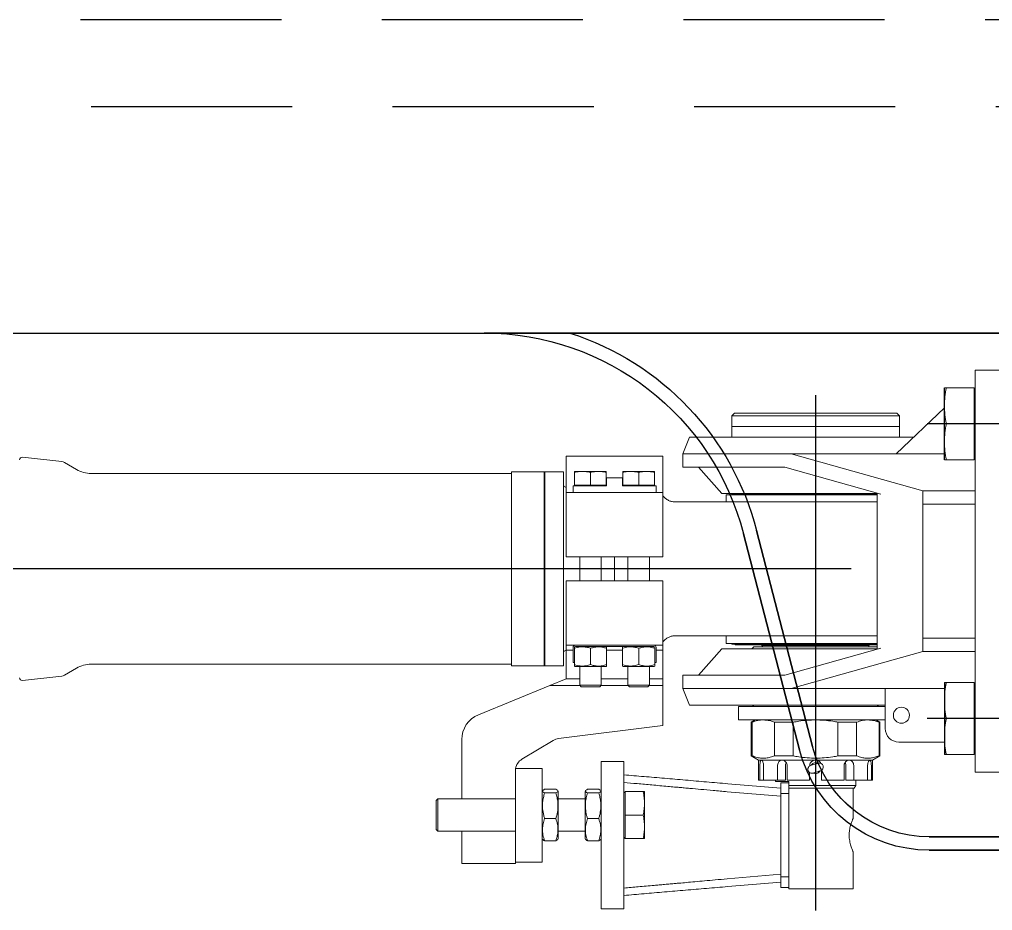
# Model space of a CAD drawing. Extents: x 39751 to 116307, y -36149 to -14965.
# Drawn here: x 91027 to 91753, y -20831 to -20166 of the extents above; entities that cross this region are included whole.
import ezdxf

# ---------------------------------------------------------------- set-up
doc = ezdxf.new("R2010")
doc.units = 0
doc.header["$LTSCALE"] = 1500
for name, pattern in [('CENTER2', [0.72, 0.6, -0.05, 0.02, -0.05]), ('DASHED', [0.35, 0.3, -0.05]), ('HIDDEN1', [0.15, 0.1, -0.05]), ('PHAN', [0.76, 0.57, -0.05, 0.02, -0.05, 0.02, -0.05])]:
    doc.linetypes.add(name, pattern=pattern)
for name, color, linetype in [('01', 7, 'Continuous'), ('confine7', 4, 'CENTER2'), ('confine9', 1, 'PHAN')]:
    doc.layers.add(name, color=color, linetype=linetype)
doc.layers.add('AM_0', color=7, linetype='Continuous', lineweight=30)

# ---------------------------------------------------------------- blocks, each defined once
blk = doc.blocks.new('A$C10C21AE5')
at = {"color": 7, "linetype": 'DASHED'}
for p, q in [((895.87, 386), (895.87, 35)), ((895.87, 0), (895.87, 386)), ((724.98, 49.6), (494.98, 227.17)), ((494.98, 227.17), (724.98, 49.6)), ((718.87, 41.69), (488.87, 219.25)), ((488.87, 219.25), (718.87, 41.69))]:
    blk.add_line(p, q, dxfattribs=at)
at = {"color": 7}
for p, q in [((895.87, 386), (895.87, 50)), ((935.87, 386), (935.87, 50)), ((935.87, 356), (935.87, 386)), ((935.87, 0), (935.87, 281)), ((724.98, 49.6), (494.98, 227.17)), ((706.99, 50.85), (488.87, 219.25)), ((718.87, 41.69), (488.87, 219.25))]:
    blk.add_line(p, q, dxfattribs=at)
at = {"color": 7, "linetype": 'DASHED', "ltscale": 0.1}
for p, q in [((933.87, 316), (933.87, 356)), ((933.87, 276), (933.87, 316)), ((933.87, 96), (933.87, 136)), ((933.87, 56), (933.87, 96))]:
    blk.add_line(p, q, dxfattribs=at)
at = {"color": 7, "linetype": 'DASHED', "ltscale": 0.005005}
for p, q in [((933.87, 356), (935.87, 356)), ((933.87, 356), (935.87, 356)), ((933.87, 276), (935.87, 276)), ((933.87, 276), (935.87, 276)), ((933.87, 136), (935.87, 136)), ((933.87, 136), (935.87, 136)), ((933.87, 56), (935.87, 56)), ((933.87, 56), (935.87, 56))]:
    blk.add_line(p, q, dxfattribs=at)
at = {"color": 7, "linetype": 'DASHED', "ltscale": 0.094995}
for p, q in [((933.87, 336), (895.87, 336)), ((933.87, 336), (895.87, 336)), ((895.87, 336), (933.87, 336)), ((895.87, 336), (933.87, 336)), ((933.87, 296), (895.87, 296)), ((933.87, 296), (895.87, 296)), ((895.87, 296), (933.87, 296)), ((895.87, 296), (933.87, 296)), ((933.87, 116), (895.87, 116)), ((933.87, 116), (895.87, 116)), ((895.87, 116), (933.87, 116)), ((895.87, 116), (933.87, 116)), ((895.87, 116), (933.87, 116)), ((895.87, 116), (933.87, 116)), ((933.87, 76), (895.87, 76)), ((933.87, 76), (895.87, 76)), ((895.87, 76), (933.87, 76)), ((895.87, 76), (933.87, 76))]:
    blk.add_line(p, q, dxfattribs=at)
at = {"color": 7, "ltscale": 0.416402}
for p, q in [((1124.38, 238.67), (1082.6, 77.43)), ((1134.05, 236.16), (1092.28, 74.92)), ((1092.28, 74.92), (1134.05, 236.16))]:
    blk.add_line(p, q, dxfattribs=at)
at = {"color": 7, "linetype": 'DASHED', "ltscale": 0.416402}
for p, q in [((1124.38, 238.67), (1082.6, 77.43)), ((1082.6, 77.43), (1124.38, 238.67)), ((1124.38, 238.67), (1082.6, 77.43)), ((1134.05, 236.16), (1092.28, 74.92))]:
    blk.add_line(p, q, dxfattribs=at)
at = {"color": 7, "linetype": 'DASHED', "ltscale": 0.015}
blk.add_line((935.87, 170), (935.87, 176), dxfattribs=at)
at = {"color": 7, "ltscale": 0.05}
blk.add_line((935.87, 50), (935.87, 30), dxfattribs=at)
at = {"color": 7, "ltscale": 0.385937}
for p, q in [((995.47, 10), (841.09, 10)), ((995.47, 0), (841.09, 0)), ((841.09, 0), (995.47, 0))]:
    blk.add_line(p, q, dxfattribs=at)
at = {"color": 7, "linetype": 'DASHED', "ltscale": 0.385937}
for p, q in [((995.47, 10), (841.09, 10)), ((841.09, 10), (995.47, 10)), ((995.47, 0), (841.09, 0))]:
    blk.add_line(p, q, dxfattribs=at)
at = {"color": 7, "linetype": 'DASHED', "ltscale": 0.111499}
blk.add_line((950.87, 10), (995.47, 10), dxfattribs=at)
at = {"color": 7}
for centre, radius, start, end in [((0, -414), 800, 52.33186, 90.00001), ((0, -414), 810, 52.33183, 80.98757), ((1327.66, 186), 210, 107.75279, 165.47591), ((1327.66, 186), 200, 89.99998, 165.47589), ((995.47, 100), 90, 270, 345.47586), ((995.48, 100), 90, 269.99987, 345.47597), ((995.48, 100), 100, 269.99988, 345.47597), ((841.09, 200), 190, 232.33181, 270.00002), ((841.09, 200), 200, 232.33181, 270.00002)]:
    blk.add_arc(centre, radius, start, end, dxfattribs=at)
at = {"color": 7, "linetype": 'DASHED'}
for end in [80.98755, 80.98754, 80.98755]:
    blk.add_arc((0, -414), 810, 52.33186, end, dxfattribs=at)
at = {"layer": 'AM_0'}
blk.add_line((0, 386), (1327.66, 386), dxfattribs=at)
blk = doc.blocks.new('A$C5CC17CAA')
at = {"color": 7, "linetype": 'Continuous', "lineweight": 15}
for p, q in [((1440.6, 403.28), (1466.6, 403.28)), ((1440.6, 363.28), (1440.6, 403.28)), ((1417.68, 390.18), (1417.68, 376.73)), ((1439.8, 390.18), (1419.19, 390.18)), ((1439.8, 390.18), (1439.8, 363.28)), ((1440.6, 388.84), (1439.8, 389.64)), ((1261.1, 371.28), (1259.1, 369.28)), ((1261.1, 371.28), (1382.1, 371.28)), ((1381.75, 340.78), (1417.68, 375.13)), ((1384.1, 369.28), (1382.1, 371.28)), ((1417.68, 376.73), (1417.68, 349.83)), ((1259.1, 369.28), (1259.1, 361.28)), ((1384.1, 369.28), (1259.1, 369.28)), ((1384.1, 361.28), (1384.1, 369.28)), ((1439.8, 363.28), (1419.19, 363.28)), ((1439.8, 363.28), (1439.8, 336.38)), ((1440.6, 313.28), (1440.6, 363.28)), ((1259.1, 361.28), (1259.1, 353.28)), ((1259.1, 361.28), (1384.1, 361.28)), ((1384.1, 353.28), (1384.1, 361.28)), ((1227.6, 353.28), (1222.6, 340.78)), ((1227.6, 353.28), (1394.82, 353.28)), ((1417.68, 349.83), (1417.68, 336.38)), ((759.14, 335.06), (729.82, 338.29)), ((770.17, 329.18), (761.09, 334.42)), ((1207.6, 339.03), (1135.6, 339.03)), ((1135.6, 339.03), (1135.6, 315.71)), ((1207.6, 339.03), (1207.6, 315.71)), ((1222.6, 340.78), (1222.6, 330.78)), ((1222.6, 340.78), (1274.94, 340.78)), ((1274.94, 340.78), (1303.36, 340.78)), ((1303.36, 340.78), (1401.6, 313.28)), ((1303.36, 340.78), (1417.68, 340.78)), ((1439.8, 336.38), (1419.19, 336.38)), ((1439.8, 336.93), (1440.6, 337.73)), ((1119.1, 327.53), (1094.6, 327.53)), ((1094.6, 327.53), (1094.6, 316.26)), ((1119.6, 327.03), (1119.1, 327.53)), ((1119.1, 316.26), (1119.1, 327.53)), ((1133.6, 327.53), (1119.6, 327.53)), ((1119.6, 182.53), (1119.6, 327.53)), ((1133.6, 182.53), (1133.6, 327.53)), ((1147.68, 327.71), (1141.76, 327.71)), ((1141.76, 317.53), (1141.76, 327.04)), ((1159.52, 327.71), (1147.68, 327.71)), ((1153.6, 317.53), (1153.6, 327.04)), ((1165.43, 327.71), (1159.52, 327.71)), ((1165.43, 317.53), (1165.43, 327.04)), ((1183.68, 327.71), (1177.76, 327.71)), ((1177.76, 317.53), (1177.76, 327.04)), ((1195.52, 327.71), (1183.68, 327.71)), ((1189.6, 317.53), (1189.6, 327.04)), ((1201.43, 327.71), (1195.52, 327.71)), ((1201.43, 317.53), (1201.43, 327.04)), ((1222.6, 330.78), (1274.94, 330.78)), ((1234.1, 330.78), (1251.6, 311.28)), ((1274.94, 330.78), (1298.75, 330.78)), ((1298.75, 330.78), (1370.24, 310.77)), ((1094.6, 326.23), (781.17, 326.23)), ((1165.6, 323.03), (1165.6, 317.03)), ((1165.6, 323.03), (1177.6, 323.03)), ((1177.6, 323.03), (1177.6, 317.03)), ((1094.6, 316.26), (1094.6, 182.53)), ((1119.1, 182.53), (1119.1, 316.26)), ((1135.6, 316.03), (1135.1, 316.03)), ((1135.6, 315.71), (1135.6, 312.03)), ((1140.6, 312.03), (1140.6, 317.03)), ((1140.6, 317.03), (1150.6, 317.03)), ((1141.76, 317.53), (1142.35, 317.03)), ((1147.68, 317.53), (1141.76, 317.53)), ((1153.6, 317.53), (1147.68, 317.53)), ((1150.6, 317.03), (1165.6, 317.03)), ((1159.52, 317.53), (1153.6, 317.53)), ((1165.43, 317.53), (1159.52, 317.53)), ((1164.84, 317.03), (1165.43, 317.53)), ((1177.6, 317.03), (1192.6, 317.03)), ((1177.76, 317.53), (1178.35, 317.03)), ((1183.68, 317.53), (1177.76, 317.53)), ((1189.6, 317.53), (1183.68, 317.53)), ((1195.52, 317.53), (1189.6, 317.53)), ((1192.6, 317.03), (1202.6, 317.03)), ((1201.43, 317.53), (1195.52, 317.53)), ((1200.84, 317.03), (1201.43, 317.53)), ((1202.6, 317.03), (1202.6, 312.03)), ((1207.6, 315.71), (1207.6, 312.03)), ((1401.6, 303.28), (1401.6, 313.28)), ((1440.6, 313.28), (1401.6, 313.28)), ((1440.6, 303.28), (1440.6, 313.28)), ((1135.6, 264.03), (1135.6, 312.03)), ((1135.6, 312.03), (1147.6, 312.03)), ((1195.6, 312.03), (1147.6, 312.03)), ((1195.6, 312.03), (1207.6, 312.03)), ((1207.6, 312.03), (1207.6, 264.03)), ((1216.6, 305.03), (1221.54, 305.03)), ((1236.26, 305.03), (1367.6, 305.03)), ((1251.6, 311.28), (1367.6, 311.28)), ((1254.85, 310.28), (1254.85, 305.03)), ((1254.85, 310.28), (1367.6, 310.28)), ((1259.1, 310.78), (1259.1, 310.28)), ((1332.9, 310.78), (1259.1, 310.78)), ((1261.6, 311.28), (1261.6, 310.78)), ((1367.6, 310.78), (1332.9, 310.78)), ((1367.6, 311.51), (1367.6, 195.05)), ((1440.6, 303.28), (1401.6, 303.28)), ((1401.6, 303.28), (1401.6, 203.28)), ((1440.6, 203.28), (1440.6, 303.28)), ((1147.6, 264.03), (1135.6, 264.03)), ((1145.6, 264.03), (1145.6, 246.03)), ((1195.6, 264.03), (1147.6, 264.03)), ((1161.6, 246.03), (1161.6, 264.03)), ((1171.6, 264.03), (1171.6, 246.03)), ((1181.6, 264.03), (1181.6, 246.03)), ((1207.6, 264.03), (1195.6, 264.03)), ((1197.6, 246.03), (1197.6, 264.03)), ((1135.6, 198.03), (1135.6, 246.03)), ((1135.6, 246.03), (1147.6, 246.03)), ((1195.6, 246.03), (1147.6, 246.03)), ((1195.6, 246.03), (1207.6, 246.03)), ((1207.6, 246.03), (1207.6, 198.03)), ((1221.54, 205.03), (1216.6, 205.03)), ((1367.6, 205.03), (1236.26, 205.03)), ((1254.85, 205.03), (1254.85, 199.28)), ((1401.6, 193.28), (1401.6, 203.28)), ((1440.6, 203.28), (1401.6, 203.28)), ((1440.6, 193.28), (1440.6, 203.28)), ((1147.6, 198.03), (1135.6, 198.03)), ((1135.6, 198.03), (1135.6, 194.35)), ((1140.6, 196.29), (1140.6, 185)), ((1141.6, 196.29), (1141.6, 185)), ((1200.86, 197.03), (1142.34, 197.03)), ((1195.6, 198.03), (1147.6, 198.03)), ((1165.62, 196.8), (1165.22, 197.03)), ((1177.97, 197.03), (1177.58, 196.8)), ((1207.6, 198.03), (1195.6, 198.03)), ((1201.6, 185), (1201.6, 196.29)), ((1202.6, 185), (1202.6, 196.29)), ((1207.6, 198.03), (1207.6, 194.35)), ((1367.6, 199.28), (1254.85, 199.28)), ((1259.1, 199.28), (1259.1, 198.78)), ((1338.82, 198.78), (1259.1, 198.78)), ((1261.6, 198.78), (1261.6, 198.28)), ((1367.6, 198.28), (1261.6, 198.28)), ((1275.6, 196.78), (1274.1, 195.28)), ((1275.6, 196.78), (1367.6, 196.78)), ((1281.6, 198.28), (1281.6, 197.78)), ((1281.6, 197.78), (1282.1, 196.78)), ((1281.6, 197.78), (1361.6, 197.78)), ((1367.6, 198.78), (1338.82, 198.78)), ((1361.1, 196.78), (1361.6, 197.78)), ((1361.6, 197.78), (1361.6, 198.28)), ((1135.1, 194.03), (1135.6, 194.03)), ((1140.6, 194.35), (1135.6, 194.35)), ((1135.6, 194.35), (1135.6, 173.03)), ((1153.6, 195.74), (1153.6, 183.52)), ((1165.6, 195.74), (1165.6, 183.52)), ((1177.6, 194.35), (1165.6, 194.35)), ((1177.6, 195.74), (1177.6, 183.52)), ((1189.6, 195.74), (1189.6, 183.52)), ((1207.6, 194.35), (1202.6, 194.35)), ((1207.6, 194.35), (1207.6, 173.03)), ((1251.6, 195.28), (1234.1, 175.78)), ((1251.6, 195.28), (1367.6, 195.28)), ((1370.24, 195.79), (1298.75, 175.78)), ((1401.6, 193.28), (1303.36, 165.78)), ((1440.6, 193.28), (1401.6, 193.28)), ((1440.6, 143.28), (1440.6, 193.28)), ((781.17, 183.83), (1094.6, 183.83)), ((1094.6, 182.53), (1119.1, 182.53)), ((1119.1, 182.53), (1119.6, 183.03)), ((1119.6, 182.53), (1133.6, 182.53)), ((1141.6, 185), (1140.6, 185)), ((1141.58, 182.46), (1141.97, 182.23)), ((1141.6, 185), (1141.6, 183.52)), ((1141.97, 182.23), (1163.67, 182.23)), ((1145.6, 182.23), (1145.6, 168.11)), ((1161.6, 168.11), (1161.6, 182.23)), ((1163.67, 182.23), (1165.22, 182.23)), ((1165.22, 182.23), (1165.62, 182.46)), ((1177.58, 182.46), (1177.97, 182.23)), ((1177.97, 182.23), (1199.67, 182.23)), ((1181.6, 182.23), (1181.6, 168.11)), ((1197.6, 168.11), (1197.6, 182.23)), ((1199.67, 182.23), (1201.22, 182.23)), ((1201.22, 182.23), (1201.62, 182.46)), ((1201.6, 185), (1202.6, 185)), ((1201.6, 185), (1201.6, 183.52)), ((729.82, 171.77), (759.14, 175)), ((761.09, 175.64), (770.17, 180.88)), ((1222.6, 175.78), (1222.6, 165.78)), ((1222.6, 175.78), (1274.94, 175.78)), ((1298.75, 175.78), (1274.94, 175.78)), ((1123.41, 168.03), (1070.01, 146.12)), ((1123.41, 168.03), (1135.6, 173.03)), ((1145.68, 168.03), (1123.41, 168.03)), ((1135.6, 173.03), (1145.6, 173.03)), ((1145.6, 168.11), (1146.68, 167.03)), ((1145.6, 168.11), (1161.6, 168.11)), ((1160.52, 167.03), (1146.68, 167.03)), ((1160.52, 167.03), (1161.6, 168.11)), ((1181.68, 168.03), (1161.52, 168.03)), ((1161.6, 173.03), (1181.6, 173.03)), ((1181.6, 168.11), (1182.68, 167.03)), ((1181.6, 168.11), (1197.6, 168.11)), ((1196.52, 167.03), (1182.68, 167.03)), ((1196.52, 167.03), (1197.6, 168.11)), ((1207.6, 168.03), (1197.52, 168.03)), ((1197.6, 173.03), (1207.6, 173.03)), ((1207.6, 173.03), (1207.6, 168.03)), ((1207.6, 168.03), (1207.6, 138.03)), ((1417.68, 170.18), (1417.68, 156.73)), ((1439.8, 170.18), (1419.19, 170.18)), ((1439.8, 170.18), (1439.8, 143.28)), ((1440.6, 168.84), (1439.8, 169.64)), ((1222.6, 165.78), (1227.6, 153.28)), ((1222.6, 165.78), (1274.94, 165.78)), ((1303.36, 165.78), (1274.94, 165.78)), ((1303.36, 165.78), (1373.6, 165.78)), ((1373.6, 165.78), (1417.68, 165.78)), ((1373.6, 135.78), (1373.6, 165.78)), ((1227.6, 153.28), (1373.6, 153.28)), ((1274.6, 153.28), (1275.6, 152.28)), ((1367.6, 152.28), (1368.6, 153.28)), ((1417.68, 156.73), (1417.68, 129.83)), ((1264.1, 152.28), (1264.1, 142.28)), ((1264.1, 152.28), (1373.6, 152.28)), ((1129.69, 128.29), (1207.6, 138.03)), ((1264.1, 142.28), (1373.6, 142.28)), ((1276.6, 142.28), (1273.6, 140.55)), ((1273.6, 140.55), (1273.6, 115.46)), ((1274.28, 140.55), (1273.6, 140.55)), ((1274.28, 115.46), (1274.28, 140.55)), ((1304.9, 140.55), (1290.98, 140.55)), ((1290.98, 140.55), (1290.98, 115.46)), ((1304.9, 115.46), (1304.9, 140.55)), ((1352.22, 140.55), (1338.3, 140.55)), ((1338.3, 140.55), (1338.3, 115.46)), ((1352.22, 115.46), (1352.22, 140.55)), ((1369.6, 140.55), (1366.6, 142.28)), ((1368.92, 140.55), (1368.92, 115.46)), ((1369.6, 140.55), (1368.92, 140.55)), ((1369.6, 115.46), (1369.6, 140.55)), ((1439.8, 143.28), (1419.19, 143.28)), ((1439.8, 143.28), (1439.8, 116.38)), ((1440.6, 103.28), (1440.6, 143.28)), ((1057.6, 127.62), (1057.6, 83.28)), ((1102.45, 112.94), (1125.79, 126.94)), ((1383.6, 125.78), (1417.68, 125.78)), ((1417.68, 129.83), (1417.68, 116.38)), ((1439.8, 116.38), (1419.19, 116.38)), ((1439.8, 116.93), (1440.6, 117.73)), ((1161.6, 111.28), (1178.6, 111.28)), ((1161.6, 108.57), (1161.6, 111.28)), ((1178.6, 111.28), (1178.6, 108.57)), ((1273.6, 115.46), (1279.1, 112.28)), ((1273.6, 115.46), (1274.28, 115.46)), ((1279.1, 112.28), (1279.1, 97.28)), ((1281.18, 112.28), (1279.1, 112.28)), ((1296.62, 112.28), (1281.18, 112.28)), ((1290.98, 115.46), (1304.9, 115.46)), ((1321.6, 112.28), (1296.62, 112.28)), ((1346.58, 112.28), (1321.6, 112.28)), ((1338.3, 115.46), (1352.22, 115.46)), ((1362.02, 112.28), (1346.58, 112.28)), ((1364.1, 112.28), (1362.02, 112.28)), ((1364.1, 112.28), (1369.6, 115.46)), ((1364.1, 97.28), (1364.1, 112.28)), ((1368.92, 115.46), (1369.6, 115.46)), ((1097.6, 106.05), (1117.6, 106.05)), ((1097.6, 86.05), (1097.6, 106.05)), ((1117.6, 106.05), (1117.6, 86.05)), ((1161.6, 108.57), (1161.6, 90.3)), ((1178.6, 108.57), (1178.6, 90.3)), ((1280.02, 97.28), (1280.02, 107.78)), ((1282.8, 107.78), (1282.8, 97.28)), ((1293.12, 97.28), (1293.12, 107.78)), ((1299.04, 97.28), (1299.04, 107.78)), ((1300.4, 107.78), (1300.4, 97.28)), ((1317.1, 97.28), (1317.1, 103)), ((1326.1, 104.71), (1326.1, 97.28)), ((1342.8, 97.28), (1342.8, 107.78)), ((1344.16, 107.78), (1344.16, 97.28)), ((1350.08, 107.78), (1350.08, 97.28)), ((1360.4, 97.28), (1360.4, 107.78)), ((1363.18, 107.78), (1363.18, 97.28)), ((1466.6, 103.28), (1440.6, 103.28)), ((1256.08, 94.66), (1295.6, 91.28)), ((1280.02, 97.28), (1279.1, 97.28)), ((1280.02, 97.28), (1282.8, 97.28)), ((1293.12, 97.28), (1282.8, 97.28)), ((1291.6, 97.28), (1291.6, 96.28)), ((1301.6, 96.28), (1291.6, 96.28)), ((1293.12, 97.28), (1299.04, 97.28)), ((1295.6, 91.28), (1295.6, 95.28)), ((1295.6, 95.28), (1301.6, 95.28)), ((1317.1, 97.28), (1300.4, 97.28)), ((1301.6, 96.28), (1301.6, 95.28)), ((1301.6, 95.28), (1301.6, 87.28)), ((1342.8, 97.28), (1326.1, 97.28)), ((1344.16, 97.28), (1350.08, 97.28)), ((1360.4, 97.28), (1350.08, 97.28)), ((1351.6, 93.28), (1351.6, 97.28)), ((1360.4, 97.28), (1363.18, 97.28)), ((1364.1, 97.28), (1363.18, 97.28)), ((1117.92, 89.47), (1117.6, 88.91)), ((1119.42, 90.48), (1127.77, 90.48)), ((1119.42, 87.78), (1127.77, 87.78)), ((1129.6, 88.91), (1129.26, 89.49)), ((1129.6, 55), (1129.6, 88.91)), ((1149.92, 89.47), (1149.6, 88.91)), ((1149.6, 55), (1149.6, 88.91)), ((1151.42, 90.48), (1159.77, 90.48)), ((1151.42, 87.78), (1159.77, 87.78)), ((1161.6, 88.91), (1161.26, 89.49)), ((1161.6, 90.3), (1161.6, 58.08)), ((1178.6, 90.3), (1178.6, 58.08)), ((1179.4, 88.71), (1178.6, 87.91)), ((1179.4, 71.28), (1179.4, 88.78)), ((1179.4, 88.78), (1192.96, 88.78)), ((1193.95, 88.78), (1193.95, 80.03)), ((1295.6, 85.27), (1255.57, 88.69)), ((1295.6, 87.28), (1295.6, 91.28)), ((1295.6, 87.28), (1295.6, 25.28)), ((1301.6, 87.28), (1295.6, 87.28)), ((1301.6, 93.28), (1351.6, 93.28)), ((1350.44, 91.28), (1301.6, 91.28)), ((1301.6, 87.28), (1301.6, 25.28)), ((1349.6, 68.75), (1349.6, 91.28)), ((1350.44, 91.28), (1351.6, 93.28)), ((1039.8, 83.28), (1038.6, 82.08)), ((1038.6, 60.48), (1038.6, 82.08)), ((1097.6, 83.28), (1039.8, 83.28)), ((1039.8, 83.28), (1039.8, 59.28)), ((1097.6, 56.05), (1097.6, 86.05)), ((1117.6, 56.05), (1117.6, 86.05)), ((1149.6, 83.28), (1129.6, 83.28)), ((1193.95, 62.53), (1193.95, 80.03)), ((1119.42, 68.58), (1127.77, 68.58)), ((1151.42, 68.58), (1159.77, 68.58)), ((1179.4, 71.28), (1192.96, 71.28)), ((1179.4, 53.78), (1179.4, 71.28)), ((1038.6, 60.48), (1039.8, 59.28)), ((1039.8, 59.28), (1097.6, 59.28)), ((1057.6, 59.28), (1057.6, 35.03)), ((1129.6, 59.28), (1149.6, 59.28)), ((1161.6, 58.08), (1161.6, 9.28)), ((1178.6, 58.08), (1178.6, 9.28)), ((1193.95, 53.78), (1193.95, 62.53)), ((1097.6, 36.05), (1097.6, 56.05)), ((1117.6, 56.05), (1117.6, 36.05)), ((1117.6, 53.66), (1117.92, 53.09)), ((1119.42, 52.08), (1127.77, 52.08)), ((1129.26, 53.07), (1129.6, 53.66)), ((1129.6, 53.66), (1129.6, 55)), ((1149.6, 53.66), (1149.6, 55)), ((1149.6, 53.66), (1149.92, 53.09)), ((1151.42, 52.08), (1159.77, 52.08)), ((1161.26, 53.07), (1161.6, 53.66)), ((1178.6, 54.66), (1179.4, 53.86)), ((1179.4, 53.78), (1192.96, 53.78)), ((1349.6, 16.28), (1349.6, 43.78)), ((1097.6, 35.03), (1057.6, 35.03)), ((1097.6, 35.03), (1097.6, 36.05)), ((1117.6, 36.05), (1097.6, 36.05)), ((1255.57, 23.65), (1295.6, 27.08)), ((1295.6, 25.28), (1301.6, 25.28)), ((1295.6, 21.28), (1295.6, 25.28)), ((1301.6, 25.28), (1301.6, 17.28)), ((1295.6, 21.28), (1256.06, 17.9)), ((1295.6, 17.28), (1295.6, 21.28)), ((1301.6, 17.28), (1295.6, 17.28)), ((1301.6, 17.28), (1301.6, 16.28)), ((1301.6, 16.28), (1349.6, 16.28)), ((1161.6, 1.28), (1161.6, 9.28)), ((1178.6, 9.28), (1178.6, 1.28)), ((1178.6, 1.28), (1161.6, 1.28))]:
    blk.add_line(p, q, dxfattribs=at)
at = {"color": 7, "linetype": 'Continuous', "lineweight": 15, "flags": 128}
for points in [[(1317.92, 108.25), (1318.03, 108.28), (1318.49, 108.42), (1319.26, 108.65), (1320.22, 108.95), (1321.26, 109.26), (1322.23, 109.55), (1322.99, 109.79), (1323.46, 109.93), (1323.57, 109.96)], [(1319.63, 102.6), (1319.74, 102.63), (1320.2, 102.77), (1320.97, 103.01), (1321.94, 103.3), (1322.97, 103.61), (1323.94, 103.91), (1324.71, 104.14), (1325.17, 104.28), (1325.28, 104.31)]]:
    blk.add_lwpolyline(points, dxfattribs=at)
at = {"color": 7, "linetype": 'Continuous', "lineweight": 15}
blk.add_circle((1385.6, 145.78), 6, dxfattribs=at)
for centre, radius, start, end in [((729.6, 336.3), 2, 83.7227, 180), ((758.59, 330.09), 5, 60, 83.7227), ((781.17, 348.23), 22, 240, 270), ((1135.1, 317.53), 1.5, 180, 270), ((1142.34, 196.29), 1.74, 90, 180), ((1142.34, 196.29), 0.737, 90, 180), ((1200.86, 196.29), 1.74, 0, 90), ((1200.86, 196.29), 0.737, 0, 90), ((1135.1, 192.53), 1.5, 90, 180), ((781.17, 161.83), 22, 90, 120), ((758.59, 179.97), 5, 276.2773, 300), ((729.6, 173.76), 2, 180, 276.2773), ((1077.6, 127.62), 20, 112.30621, 180), ((1383.6, 135.78), 10, 180, 270), ((1130.93, 118.37), 10, 97.12502, 120.96376), ((1107.6, 104.37), 10, 120.96376, 170.31977), ((1324.42, 107.14), 2.95, 286.88004, 106.88004), ((1318.78, 105.42), 2.95, 106.88004, 286.88004)]:
    blk.add_arc(centre, radius, start, end, dxfattribs=at)
for points, knots in [([(1417.68, 376.73), (1417.75, 378.98), (1417.9, 383.49), (1418.76, 387.94), (1419.19, 390.18)], [0, 0, 0, 0, 0.497781, 1, 1, 1, 1]), ([(1419.19, 390.18), (1418.97, 390.18), (1418.42, 390.18), (1417.82, 390.18), (1417.73, 390.18), (1417.68, 390.18)], [0, 0, 0, 0, 0.252943, 0.625548, 1, 1, 1, 1]), ([(1419.19, 363.28), (1418.77, 365.5), (1417.91, 369.95), (1417.76, 374.47), (1417.68, 376.73)], [0, 0, 0, 0, 0.4981127, 1, 1, 1, 1]), ([(1417.68, 349.83), (1417.75, 352.08), (1417.9, 356.59), (1418.76, 361.04), (1419.19, 363.28)], [0, 0, 0, 0, 0.49778, 1, 1, 1, 1]), ([(1419.19, 336.38), (1418.77, 338.6), (1417.91, 343.05), (1417.76, 347.57), (1417.68, 349.83)], [0, 0, 0, 0, 0.4981129, 1, 1, 1, 1]), ([(1417.68, 336.38), (1417.72, 336.38), (1417.82, 336.38), (1418.42, 336.38), (1418.97, 336.38), (1419.19, 336.38)], [0, 0, 0, 0, 0.372511, 0.747057, 1, 1, 1, 1]), ([(1141.76, 327.04), (1142.26, 327.14), (1144.21, 327.54), (1146.2, 327.64), (1147.68, 327.71)], [0, 0, 0, 0, 0.253067, 1, 1, 1, 1]), ([(1141.76, 327.71), (1141.76, 327.68), (1141.76, 327.61), (1141.76, 327.23), (1141.76, 327.04)], [0, 0, 0, 0, 0.497781, 1, 1, 1, 1]), ([(1147.68, 327.71), (1148.64, 327.68), (1150.57, 327.61), (1152.54, 327.26), (1153.55, 327.06), (1153.6, 327.04)], [0, 0, 0, 0, 0.484447, 0.97303, 1, 1, 1, 1]), ([(1153.6, 327.04), (1154.58, 327.23), (1156.53, 327.61), (1158.52, 327.68), (1159.52, 327.71)], [0, 0, 0, 0, 0.498112, 1, 1, 1, 1]), ([(1159.52, 327.71), (1160.51, 327.68), (1162.49, 327.61), (1164.45, 327.23), (1165.43, 327.04)], [0, 0, 0, 0, 0.497781, 1, 1, 1, 1]), ([(1165.43, 327.04), (1165.43, 327.23), (1165.43, 327.61), (1165.43, 327.68), (1165.43, 327.71)], [0, 0, 0, 0, 0.498112, 1, 1, 1, 1]), ([(1177.76, 327.04), (1178.26, 327.14), (1180.21, 327.54), (1182.2, 327.64), (1183.68, 327.71)], [0, 0, 0, 0, 0.253067, 1, 1, 1, 1]), ([(1177.76, 327.71), (1177.76, 327.68), (1177.76, 327.61), (1177.76, 327.23), (1177.76, 327.04)], [0, 0, 0, 0, 0.497781, 1, 1, 1, 1]), ([(1183.68, 327.71), (1184.64, 327.68), (1186.57, 327.61), (1188.54, 327.26), (1189.55, 327.06), (1189.6, 327.04)], [0, 0, 0, 0, 0.4844493, 0.9730334, 1, 1, 1, 1]), ([(1189.6, 327.04), (1190.58, 327.23), (1192.53, 327.61), (1194.52, 327.68), (1195.52, 327.71)], [0, 0, 0, 0, 0.498114, 1, 1, 1, 1]), ([(1195.52, 327.71), (1196.51, 327.68), (1198.49, 327.61), (1200.45, 327.23), (1201.43, 327.04)], [0, 0, 0, 0, 0.497781, 1, 1, 1, 1]), ([(1201.43, 327.04), (1201.43, 327.23), (1201.43, 327.61), (1201.43, 327.68), (1201.43, 327.71)], [0, 0, 0, 0, 0.498112, 1, 1, 1, 1]), ([(1216.6, 305.03), (1215.74, 305.09), (1214.03, 305.21), (1212.04, 305.97), (1210.58, 306.79), (1209.28, 307.76), (1208.25, 308.79), (1207.78, 309.49), (1207.6, 309.76)], [0, 0, 0, 0, 0.186872, 0.37262, 0.508328, 0.644291, 0.866326, 1, 1, 1, 1]), ([(1221.54, 305.03), (1222.71, 305.03), (1225.05, 305.03), (1228.48, 305.03), (1231.71, 305.03), (1234.27, 305.03), (1235.71, 305.03), (1236.25, 305.03), (1236.26, 305.03)], [0, 0, 0, 0, 0.215637, 0.431087, 0.647512, 0.864155, 0.998121, 1, 1, 1, 1]), ([(1207.6, 200.25), (1207.84, 200.61), (1208.28, 201.3), (1209.37, 202.36), (1210.76, 203.42), (1212.63, 204.38), (1214.75, 204.95), (1216.08, 205.01), (1216.6, 205.03)], [0, 0, 0, 0, 0.18442, 0.345265, 0.50581, 0.712863, 0.887821, 1, 1, 1, 1]), ([(1236.26, 205.03), (1236.25, 205.03), (1235.71, 205.03), (1234.27, 205.03), (1231.71, 205.03), (1228.48, 205.03), (1225.05, 205.03), (1222.71, 205.03), (1221.54, 205.03)], [0, 0, 0, 0, 0.001879, 0.135845, 0.352488, 0.568913, 0.784363, 1, 1, 1, 1]), ([(1141.6, 195.74), (1143.04, 196.15), (1145.47, 196.84), (1149.02, 196.84), (1151.58, 196.38), (1153.09, 195.9), (1153.6, 195.74)], [0, 0, 0, 0, 0.364276, 0.613561, 0.869569, 1, 1, 1, 1]), ([(1153.6, 195.74), (1154.64, 196.05), (1156.75, 196.68), (1159.87, 196.91), (1162.85, 196.57), (1164.68, 196.02), (1165.6, 195.74)], [0, 0, 0, 0, 0.264608, 0.534953, 0.765345, 1, 1, 1, 1]), ([(1165.6, 195.74), (1165.6, 196.06), (1165.6, 196.67), (1165.6, 196.74), (1165.6, 196.78)], [0, 0, 0, 0, 0.529259, 1, 1, 1, 1]), ([(1177.6, 196.78), (1177.6, 196.79), (1177.6, 196.88), (1177.6, 196.54), (1177.6, 196.01), (1177.6, 195.74)], [0, 0, 0, 0, 0.069984, 0.53073, 1, 1, 1, 1]), ([(1177.6, 195.74), (1179.04, 196.15), (1181.47, 196.84), (1185.02, 196.84), (1187.58, 196.38), (1189.09, 195.9), (1189.6, 195.74)], [0, 0, 0, 0, 0.3642763, 0.613563, 0.869571, 1, 1, 1, 1]), ([(1189.6, 195.74), (1190.64, 196.05), (1192.75, 196.68), (1195.87, 196.91), (1198.85, 196.57), (1200.68, 196.02), (1201.6, 195.74)], [0, 0, 0, 0, 0.264607, 0.534952, 0.765345, 1, 1, 1, 1]), ([(1141.6, 183.52), (1141.6, 183.2), (1141.6, 182.59), (1141.6, 182.52), (1141.6, 182.49)], [0, 0, 0, 0, 0.529259, 1, 1, 1, 1]), ([(1153.6, 183.52), (1153.09, 183.36), (1151.6, 182.89), (1149.05, 182.42), (1145.49, 182.41), (1143.04, 183.11), (1141.6, 183.52)], [0, 0, 0, 0, 0.130431, 0.380026, 0.635722, 1, 1, 1, 1]), ([(1165.6, 183.52), (1164.56, 183.21), (1162.45, 182.58), (1159.33, 182.35), (1156.35, 182.69), (1154.52, 183.24), (1153.6, 183.52)], [0, 0, 0, 0, 0.264608, 0.534953, 0.765347, 1, 1, 1, 1]), ([(1165.6, 182.49), (1165.6, 182.47), (1165.6, 182.38), (1165.6, 182.72), (1165.6, 183.25), (1165.6, 183.52)], [0, 0, 0, 0, 0.069984, 0.530731, 1, 1, 1, 1]), ([(1177.6, 183.52), (1177.6, 183.2), (1177.6, 182.59), (1177.6, 182.52), (1177.6, 182.49)], [0, 0, 0, 0, 0.529259, 1, 1, 1, 1]), ([(1189.6, 183.52), (1189.09, 183.36), (1187.6, 182.89), (1185.05, 182.42), (1181.49, 182.41), (1179.04, 183.11), (1177.6, 183.52)], [0, 0, 0, 0, 0.13043, 0.380024, 0.635722, 1, 1, 1, 1]), ([(1201.6, 183.52), (1200.56, 183.21), (1198.45, 182.58), (1195.33, 182.35), (1192.35, 182.69), (1190.52, 183.24), (1189.6, 183.52)], [0, 0, 0, 0, 0.264607, 0.534954, 0.765345, 1, 1, 1, 1]), ([(1201.6, 182.49), (1201.6, 182.47), (1201.6, 182.38), (1201.6, 182.72), (1201.6, 183.25), (1201.6, 183.52)], [0, 0, 0, 0, 0.069984, 0.530731, 1, 1, 1, 1]), ([(1417.68, 156.73), (1417.75, 158.98), (1417.9, 163.49), (1418.76, 167.94), (1419.19, 170.18)], [0, 0, 0, 0, 0.497781, 1, 1, 1, 1]), ([(1419.19, 170.18), (1418.97, 170.18), (1418.42, 170.18), (1417.82, 170.18), (1417.73, 170.18), (1417.68, 170.18)], [0, 0, 0, 0, 0.252943, 0.625548, 1, 1, 1, 1]), ([(1419.19, 143.28), (1418.77, 145.5), (1417.91, 149.95), (1417.76, 154.47), (1417.68, 156.73)], [0, 0, 0, 0, 0.4981127, 1, 1, 1, 1]), ([(1274.28, 140.55), (1275.65, 141.04), (1278.41, 142.04), (1281.22, 142.2), (1282.63, 142.28)], [0, 0, 0, 0, 0.497625, 1, 1, 1, 1]), ([(1282.63, 142.28), (1284.18, 142.18), (1286.99, 142.01), (1289.75, 141), (1290.98, 140.55)], [0, 0, 0, 0, 0.553847, 1, 1, 1, 1]), ([(1304.9, 140.55), (1306.31, 140.81), (1309.77, 141.46), (1315.34, 142.13), (1319.51, 142.23), (1321.6, 142.28)], [0, 0, 0, 0, 0.25665, 0.62726, 1, 1, 1, 1]), ([(1321.6, 142.28), (1323.76, 142.23), (1328.09, 142.12), (1333.66, 141.42), (1337.05, 140.78), (1338.3, 140.55)], [0, 0, 0, 0, 0.385203, 0.772907, 1, 1, 1, 1]), ([(1352.22, 140.55), (1353.59, 141.04), (1356.36, 142.04), (1359.16, 142.2), (1360.57, 142.28)], [0, 0, 0, 0, 0.497624, 1, 1, 1, 1]), ([(1360.57, 142.28), (1362.12, 142.18), (1364.93, 142.01), (1367.69, 141), (1368.92, 140.55)], [0, 0, 0, 0, 0.553847, 1, 1, 1, 1]), ([(1417.68, 129.83), (1417.75, 132.08), (1417.9, 136.59), (1418.76, 141.04), (1419.19, 143.28)], [0, 0, 0, 0, 0.49778, 1, 1, 1, 1]), ([(1419.19, 116.38), (1418.77, 118.6), (1417.91, 123.05), (1417.76, 127.57), (1417.68, 129.83)], [0, 0, 0, 0, 0.4981129, 1, 1, 1, 1]), ([(1417.68, 116.38), (1417.72, 116.38), (1417.82, 116.38), (1418.42, 116.38), (1418.97, 116.38), (1419.19, 116.38)], [0, 0, 0, 0, 0.372511, 0.747057, 1, 1, 1, 1]), ([(1290.98, 115.46), (1289.92, 115.07), (1287.8, 114.31), (1284.56, 113.73), (1281.28, 113.69), (1277.83, 114.19), (1275.51, 115.02), (1274.28, 115.46)], [0, 0, 0, 0, 0.191845, 0.383647, 0.580296, 0.77696, 1, 1, 1, 1]), ([(1280.02, 107.78), (1280.02, 107.78), (1280.02, 108.29), (1280.05, 109.3), (1280.21, 110.64), (1280.49, 111.66), (1280.82, 112.2), (1281.08, 112.26), (1281.18, 112.28)], [0, 0, 0, 0, 0.00125, 0.21484, 0.428402, 0.643003, 0.858096, 1, 1, 1, 1]), ([(1281.18, 112.28), (1281.34, 112.23), (1281.66, 112.13), (1282.15, 111.36), (1282.54, 110.22), (1282.76, 108.96), (1282.79, 108.12), (1282.8, 107.78)], [0, 0, 0, 0, 0.213877, 0.427725, 0.642319, 0.857418, 1, 1, 1, 1]), ([(1293.12, 107.78), (1293.12, 107.78), (1293.12, 108.29), (1293.25, 109.3), (1293.81, 110.64), (1294.68, 111.66), (1295.67, 112.2), (1296.35, 112.26), (1296.62, 112.28)], [0, 0, 0, 0, 0.0012504, 0.21484, 0.4284021, 0.6430027, 0.858096, 1, 1, 1, 1]), ([(1296.62, 112.28), (1297.03, 112.23), (1297.85, 112.13), (1298.98, 111.36), (1299.86, 110.22), (1300.33, 108.96), (1300.38, 108.12), (1300.4, 107.78)], [0, 0, 0, 0, 0.213876, 0.427726, 0.642319, 0.857418, 1, 1, 1, 1]), ([(1299.04, 107.78), (1299.07, 108.29), (1299.12, 109.22), (1299.49, 110), (1299.66, 110.35)], [0, 0, 0, 0, 0.547439, 1, 1, 1, 1]), ([(1338.3, 115.46), (1336.98, 115.21), (1333.6, 114.57), (1328.09, 113.92), (1321.75, 113.63), (1315.35, 113.89), (1309.71, 114.55), (1306.25, 115.2), (1304.9, 115.46)], [0, 0, 0, 0, 0.120112, 0.307061, 0.493984, 0.685612, 0.87727, 1, 1, 1, 1]), ([(1317.1, 107.78), (1317.15, 108.28), (1317.25, 109.29), (1318.02, 110.64), (1319.16, 111.66), (1320.42, 112.2), (1321.26, 112.26), (1321.6, 112.28)], [0, 0, 0, 0, 0.213874, 0.427718, 0.642317, 0.857412, 1, 1, 1, 1]), ([(1318.23, 108.34), (1318.3, 108.49), (1318.58, 109.03), (1319.44, 109.72), (1320.69, 110.26), (1322.04, 110.31), (1323.01, 110.12), (1323.41, 109.83), (1323.45, 109.8)], [0, 0, 0, 0, 0.080992, 0.304904, 0.529644, 0.753037, 0.975025, 1, 1, 1, 1]), ([(1321.6, 112.28), (1321.77, 112.27), (1322.44, 112.25), (1323.58, 111.9), (1324.83, 111.06), (1325.34, 110.23), (1325.59, 109.83)], [0, 0, 0, 0, 0.103696, 0.409462, 0.715842, 1, 1, 1, 1]), ([(1342.8, 107.78), (1342.84, 108.28), (1342.93, 109.29), (1343.6, 110.64), (1344.57, 111.66), (1345.62, 112.2), (1346.31, 112.26), (1346.58, 112.28)], [0, 0, 0, 0, 0.213874, 0.427718, 0.642317, 0.857414, 1, 1, 1, 1]), ([(1343.53, 110.3), (1343.64, 110.12), (1343.98, 109.55), (1344.13, 108.63), (1344.15, 107.95), (1344.16, 107.78)], [0, 0, 0, 0, 0.251027, 0.809989, 1, 1, 1, 1]), ([(1346.58, 112.28), (1346.72, 112.27), (1347.26, 112.25), (1348.17, 111.91), (1349.13, 111.02), (1349.8, 109.77), (1350.06, 108.62), (1350.08, 107.95), (1350.08, 107.78)], [0, 0, 0, 0, 0.0723657, 0.2857462, 0.4995554, 0.7144075, 0.9293037, 1, 1, 1, 1]), ([(1368.92, 115.46), (1367.86, 115.07), (1365.75, 114.31), (1362.5, 113.73), (1359.22, 113.69), (1355.77, 114.19), (1353.45, 115.02), (1352.22, 115.46)], [0, 0, 0, 0, 0.191845, 0.383648, 0.580296, 0.77696, 1, 1, 1, 1]), ([(1360.4, 107.78), (1360.42, 108.28), (1360.46, 109.29), (1360.77, 110.64), (1361.2, 111.66), (1361.65, 112.2), (1361.91, 112.26), (1362.02, 112.28)], [0, 0, 0, 0, 0.213874, 0.427717, 0.642317, 0.857414, 1, 1, 1, 1]), ([(1362.02, 112.28), (1362.07, 112.27), (1362.28, 112.25), (1362.6, 111.91), (1362.91, 111.02), (1363.11, 109.77), (1363.18, 108.62), (1363.18, 107.95), (1363.18, 107.78)], [0, 0, 0, 0, 0.072365, 0.285746, 0.499555, 0.714407, 0.929304, 1, 1, 1, 1]), ([(1325.08, 104.37), (1325.05, 104.3), (1324.87, 103.82), (1324.13, 103.12), (1322.97, 102.43), (1321.62, 102.22), (1320.56, 102.33), (1320.06, 102.62), (1319.94, 102.69)], [0, 0, 0, 0, 0.036697, 0.26019, 0.485129, 0.709369, 0.931879, 1, 1, 1, 1]), ([(1178.6, 101.28), (1183.56, 100.86), (1193.5, 100.01), (1208.87, 98.69), (1224.47, 97.36), (1240.25, 96.01), (1250.81, 95.11), (1256.08, 94.66)], [0, 0, 0, 0, 0.199756, 0.399624, 0.600344, 0.800293, 1, 1, 1, 1]), ([(1255.57, 88.69), (1252.1, 89), (1245.54, 89.59), (1236.29, 90.41), (1229.12, 91.06), (1223.77, 91.54), (1219.97, 91.88), (1215.84, 92.25), (1209.02, 92.86), (1199.69, 93.7), (1188.78, 94.68), (1181.91, 95.29), (1178.6, 95.59)], [0, 0, 0, 0, 0.132011, 0.249506, 0.352483, 0.406369, 0.455213, 0.499015, 0.565952, 0.720201, 0.864883, 1, 1, 1, 1]), ([(1119.42, 87.78), (1118.96, 88.01), (1118.02, 88.48), (1117.68, 89.19), (1118.18, 89.86), (1119.01, 90.27), (1119.42, 90.48)], [0, 0, 0, 0, 0.26461, 0.534957, 0.765348, 1, 1, 1, 1]), ([(1119.42, 68.58), (1119.18, 69.39), (1118.48, 71.77), (1117.77, 75.85), (1117.79, 80.33), (1118.43, 84.33), (1119.09, 86.62), (1119.42, 87.78)], [0, 0, 0, 0, 0.129802, 0.379352, 0.635001, 0.816593, 1, 1, 1, 1]), ([(1127.77, 90.48), (1128.24, 90.25), (1129.18, 89.77), (1129.52, 89.07), (1129.02, 88.4), (1128.19, 87.98), (1127.77, 87.78)], [0, 0, 0, 0, 0.26461, 0.534957, 0.765348, 1, 1, 1, 1]), ([(1127.77, 87.78), (1128.1, 86.63), (1128.77, 84.34), (1129.4, 80.39), (1129.43, 75.9), (1128.73, 71.81), (1128.01, 69.39), (1127.77, 68.58)], [0, 0, 0, 0, 0.181733, 0.364997, 0.614237, 0.870198, 1, 1, 1, 1]), ([(1151.42, 87.78), (1150.96, 88.01), (1150.02, 88.48), (1149.68, 89.19), (1150.18, 89.86), (1151.01, 90.27), (1151.42, 90.48)], [0, 0, 0, 0, 0.26461, 0.534957, 0.765348, 1, 1, 1, 1]), ([(1151.42, 68.58), (1151.18, 69.39), (1150.48, 71.77), (1149.77, 75.85), (1149.79, 80.33), (1150.43, 84.33), (1151.09, 86.62), (1151.42, 87.78)], [0, 0, 0, 0, 0.129802, 0.379352, 0.635001, 0.816593, 1, 1, 1, 1]), ([(1159.77, 90.48), (1160.24, 90.25), (1161.18, 89.77), (1161.52, 89.07), (1161.02, 88.4), (1160.19, 87.98), (1159.77, 87.78)], [0, 0, 0, 0, 0.26461, 0.534958, 0.765348, 1, 1, 1, 1]), ([(1159.77, 87.78), (1160.1, 86.63), (1160.77, 84.34), (1161.4, 80.39), (1161.43, 75.9), (1160.73, 71.81), (1160.01, 69.39), (1159.77, 68.58)], [0, 0, 0, 0, 0.181733, 0.364997, 0.614237, 0.870198, 1, 1, 1, 1]), ([(1192.96, 88.78), (1193.24, 87.34), (1193.8, 84.44), (1193.9, 81.5), (1193.95, 80.03)], [0, 0, 0, 0, 0.498113, 1, 1, 1, 1]), ([(1193.95, 88.78), (1193.9, 88.78), (1193.8, 88.78), (1193.29, 88.78), (1192.98, 88.78), (1192.96, 88.78)], [0, 0, 0, 0, 0.484448, 0.973031, 1, 1, 1, 1]), ([(1193.95, 80.03), (1193.9, 78.57), (1193.8, 75.63), (1193.24, 72.74), (1192.96, 71.28)], [0, 0, 0, 0, 0.497781, 1, 1, 1, 1]), ([(1119.42, 52.08), (1118.96, 53.51), (1118.02, 56.41), (1117.68, 60.7), (1118.18, 64.79), (1119.01, 67.31), (1119.42, 68.58)], [0, 0, 0, 0, 0.264609, 0.534957, 0.765348, 1, 1, 1, 1]), ([(1127.77, 68.58), (1128.24, 67.14), (1129.18, 64.25), (1129.52, 59.96), (1129.02, 55.86), (1128.19, 53.35), (1127.77, 52.08)], [0, 0, 0, 0, 0.26461, 0.534957, 0.765348, 1, 1, 1, 1]), ([(1151.42, 52.08), (1150.96, 53.51), (1150.02, 56.41), (1149.68, 60.7), (1150.18, 64.79), (1151.01, 67.31), (1151.42, 68.58)], [0, 0, 0, 0, 0.264609, 0.534957, 0.765348, 1, 1, 1, 1]), ([(1159.77, 68.58), (1160.24, 67.14), (1161.18, 64.25), (1161.52, 59.96), (1161.02, 55.86), (1160.19, 53.35), (1159.77, 52.08)], [0, 0, 0, 0, 0.26461, 0.534958, 0.765348, 1, 1, 1, 1]), ([(1192.96, 71.28), (1193.24, 69.84), (1193.8, 66.94), (1193.9, 64), (1193.95, 62.53)], [0, 0, 0, 0, 0.498113, 1, 1, 1, 1]), ([(1349.6, 43.78), (1349.59, 43.81), (1349.56, 43.87), (1349.27, 44.52), (1348.63, 46.07), (1347.79, 48.51), (1347.19, 50.95), (1346.84, 52.97), (1346.65, 55.08), (1346.64, 57.77), (1347.01, 61), (1347.73, 63.8), (1348.36, 65.71), (1348.83, 66.97), (1349.24, 67.96), (1349.5, 68.55), (1349.61, 68.81), (1349.59, 68.76), (1349.58, 68.75)], [0, 0, 0, 0, 0.049542, 0.100601, 0.200632, 0.305802, 0.360754, 0.417466, 0.4694, 0.523154, 0.618933, 0.716945, 0.770226, 0.824956, 0.879662, 0.936193, 0.987036, 1, 1, 1, 1]), ([(1193.95, 62.53), (1193.9, 61.07), (1193.8, 58.13), (1193.24, 55.24), (1192.96, 53.78)], [0, 0, 0, 0, 0.49778, 1, 1, 1, 1]), ([(1117.98, 53.13), (1118.06, 52.99), (1118.26, 52.63), (1118.99, 52.29), (1119.42, 52.08)], [0, 0, 0, 0, 0.394833, 1, 1, 1, 1]), ([(1127.77, 52.08), (1128.28, 52.32), (1129.02, 52.66), (1129.13, 53.01), (1129.17, 53.13)], [0, 0, 0, 0, 0.682884, 1, 1, 1, 1]), ([(1149.98, 53.13), (1150.06, 52.99), (1150.26, 52.63), (1150.99, 52.29), (1151.42, 52.08)], [0, 0, 0, 0, 0.394833, 1, 1, 1, 1]), ([(1159.77, 52.08), (1160.28, 52.32), (1161.02, 52.66), (1161.13, 53.01), (1161.17, 53.13)], [0, 0, 0, 0, 0.682884, 1, 1, 1, 1]), ([(1192.96, 53.78), (1192.98, 53.78), (1193.29, 53.78), (1193.8, 53.78), (1193.9, 53.78), (1193.95, 53.78)], [0, 0, 0, 0, 0.026969, 0.511713, 1, 1, 1, 1]), ([(1178.6, 16.75), (1182.15, 17.07), (1189.53, 17.73), (1198.39, 18.53), (1204.98, 19.12), (1208.99, 19.48), (1212.98, 19.84), (1216.55, 20.16), (1220.58, 20.52), (1225.44, 20.95), (1231.8, 21.52), (1238.98, 22.17), (1247, 22.89), (1252.63, 23.39), (1255.57, 23.65)], [0, 0, 0, 0, 0.144798, 0.30053, 0.351741, 0.404031, 0.457403, 0.507154, 0.542388, 0.61333, 0.694563, 0.786086, 0.887898, 1, 1, 1, 1]), ([(1256.06, 17.9), (1250.79, 17.45), (1240.23, 16.55), (1224.46, 15.2), (1208.86, 13.87), (1193.49, 12.55), (1183.56, 11.7), (1178.6, 11.28)], [0, 0, 0, 0, 0.199702, 0.399652, 0.600373, 0.800238, 1, 1, 1, 1])]:
    blk.add_open_spline(points, degree=3, knots=knots, dxfattribs=at)
at = {"layer": '01'}
for p, q in [((1417.68, 336.38), (1417.68, 390.18)), ((1417.68, 170.18), (1417.68, 116.38))]:
    blk.add_line(p, q, dxfattribs=at)
at = {"layer": 'confine7'}
for p, q in [((1321.6, 384.61), (1321.6, 0)), ((1348.02, 255.03), (0, 255.03))]:
    blk.add_line(p, q, dxfattribs=at)
at = {"layer": 'confine7', "ltscale": 0.5}
for p, q in [((1567.54, 363.28), (1404.85, 363.28)), ((1567.54, 143.28), (1404.85, 143.28))]:
    blk.add_line(p, q, dxfattribs=at)

msp = doc.modelspace()

# ---------------------------------------------------------------- linework, layer by layer
msp.add_line((90775.67, -20400.01), (112815.67, -20400.01))
at = {"layer": 'confine9', "color": 2, "linetype": 'HIDDEN1'}
for p, q in [((90397.66, -20166.01), (112735.67, -20166.01)), ((90855.67, -20231.01), (112735.67, -20231.01))]:
    msp.add_line(p, q, dxfattribs=at)

# ---------------------------------------------------------------- block references
at = {"layer": 'AM_0', "xscale": -1}
msp.add_blockref('A$C10C21AE5', (92701.54, -20786.01), dxfattribs=at)
at = {"layer": 'AM_0'}
msp.add_blockref('A$C5CC17CAA', (90299.64, -20831.04), dxfattribs=at)

doc.saveas('drawing.dxf')
